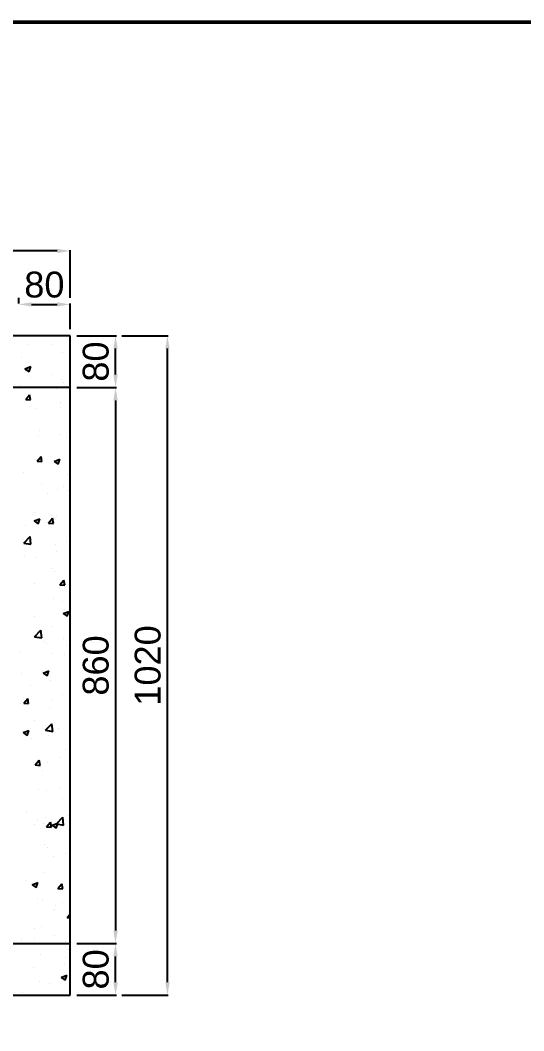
# Model space of a CAD drawing. Header units: millimetres. Extents: x 13624 to 18563, y 1387 to 4880.
# Drawn here: x 15128 to 15907, y 3202 to 4765 of the extents above; entities that cross this region are included whole.
import ezdxf

# ---------------------------------------------------------------- set-up
doc = ezdxf.new("R2010")
doc.units = ezdxf.units.MM
doc.layers.add('LAYOUT', color=7, linetype='Continuous')
doc.layers.add('받침틀', color=251, linetype='Continuous')
doc.styles.get("Standard").update_dxf_attribs({"font": 'arial.ttf'})
doc.dimstyles.new('ISO-25', dxfattribs={"dimtxt": 40, "dimasz": 20, "dimexe": 1.25, "dimexo": 10, "dimgap": 10, "dimtad": 1, "dimdec": 0, "dimtxsty": 'Standard', "dimcen": 2.5, "dimclrd": 3, "dimclre": 3, "dimclrt": 3, "dimadec": 0, "dimazin": 0, "dimtfac": 1, "dimtdec": 0, "dimtmove": 0, "dimatfit": 3, "dimfxl": 0, "dimarcsym": 0})

# ---------------------------------------------------------------- blocks, each defined once
blk = doc.blocks.new('*D13')
at = {"color": 3, "lineweight": -2, "transparency": 16777216}
for p, q in [((15125.5, 4335.4), (15125.5, 4326.6)), ((15145.5, 4325.4), (15185.5, 4325.4)), ((15205.5, 4287), (15205.5, 4326.6))]:
    blk.add_line(p, q, dxfattribs=at)
at = {"color": 3, "transparency": 16777216}
for points in [[(15145.5, 4328.7), (15145.5, 4322.1), (15125.5, 4325.4)], [(15185.5, 4328.7), (15185.5, 4322.1), (15205.5, 4325.4)]]:
    blk.add_solid(points, dxfattribs=at)
at = {"layer": 'Defpoints', "color": 0, "transparency": 16777216}
for p in [(15125.5, 4325.4), (15205.5, 4325.4), (15205.5, 4277)]:
    blk.add_point(p, dxfattribs=at)
at = {"color": 3, "transparency": 16777216, "insert": (15165.5, 4355.8), "char_height": 40, "attachment_point": 5}
blk.add_mtext('80', dxfattribs=at)
blk = doc.blocks.new('*D9')
at = {"color": 3, "lineweight": -2, "transparency": 16777216}
for p, q in [((14185.5, 4335.4), (14185.5, 4409.3)), ((15185.5, 4408), (14205.5, 4408)), ((15205.5, 4335.4), (15205.5, 4409.3))]:
    blk.add_line(p, q, dxfattribs=at)
at = {"color": 3, "transparency": 16777216}
for points in [[(14205.5, 4411.4), (14205.5, 4404.7), (14185.5, 4408)], [(15185.5, 4411.4), (15185.5, 4404.7), (15205.5, 4408)]]:
    blk.add_solid(points, dxfattribs=at)
at = {"layer": 'Defpoints', "color": 0, "transparency": 16777216}
for p in [(14185.5, 4408), (14185.5, 4325.4), (15205.5, 4325.4)]:
    blk.add_point(p, dxfattribs=at)
at = {"color": 3, "transparency": 16777216, "insert": (14695.5, 4438.4), "char_height": 40, "attachment_point": 5}
blk.add_mtext('1020', dxfattribs=at)
blk = doc.blocks.new('*D14')
at = {"color": 3, "lineweight": -2, "transparency": 16777216}
for p, q in [((15215.5, 4277), (15276.8, 4277)), ((15275.5, 4217), (15275.5, 4257)), ((15215.5, 4197), (15276.8, 4197))]:
    blk.add_line(p, q, dxfattribs=at)
at = {"color": 3, "transparency": 16777216}
for points in [[(15272.2, 4257), (15278.9, 4257), (15275.5, 4277)], [(15272.2, 4217), (15278.9, 4217), (15275.5, 4197)]]:
    blk.add_solid(points, dxfattribs=at)
at = {"layer": 'Defpoints', "color": 0, "transparency": 16777216}
for p in [(15205.5, 4277), (15275.5, 4277), (15205.5, 4197)]:
    blk.add_point(p, dxfattribs=at)
at = {"color": 3, "transparency": 16777216, "insert": (15245.1, 4237), "char_height": 40, "attachment_point": 5, "rotation": 90}
blk.add_mtext('80', dxfattribs=at)
blk = doc.blocks.new('*D15')
at = {"color": 3, "lineweight": -2, "transparency": 16777216}
for p, q in [((15256.2, 4197), (15276.8, 4197)), ((15275.5, 4177), (15275.5, 3357)), ((15215.5, 3337), (15276.8, 3337))]:
    blk.add_line(p, q, dxfattribs=at)
at = {"color": 3, "transparency": 16777216}
for points in [[(15272.2, 4177), (15278.9, 4177), (15275.5, 4197)], [(15272.2, 3357), (15278.9, 3357), (15275.5, 3337)]]:
    blk.add_solid(points, dxfattribs=at)
at = {"layer": 'Defpoints', "color": 0, "transparency": 16777216}
for p in [(15246.2, 4197), (15205.5, 3337), (15275.5, 3337)]:
    blk.add_point(p, dxfattribs=at)
at = {"color": 3, "transparency": 16777216, "insert": (15245.1, 3767), "char_height": 40, "attachment_point": 5, "rotation": 90}
blk.add_mtext('860', dxfattribs=at)
blk = doc.blocks.new('*D16')
at = {"color": 3, "lineweight": -2, "transparency": 16777216}
for p, q in [((15265.5, 3337), (15274.3, 3337)), ((15275.5, 3277), (15275.5, 3317)), ((15215.5, 3257), (15276.8, 3257))]:
    blk.add_line(p, q, dxfattribs=at)
at = {"color": 3, "transparency": 16777216}
for points in [[(15272.2, 3317), (15278.9, 3317), (15275.5, 3337)], [(15272.2, 3277), (15278.9, 3277), (15275.5, 3257)]]:
    blk.add_solid(points, dxfattribs=at)
at = {"layer": 'Defpoints', "color": 0, "transparency": 16777216}
for p in [(15275.5, 3337), (15275.5, 3337), (15205.5, 3257)]:
    blk.add_point(p, dxfattribs=at)
at = {"color": 3, "transparency": 16777216, "insert": (15245.1, 3297), "char_height": 40, "attachment_point": 5, "rotation": 90}
blk.add_mtext('80', dxfattribs=at)
blk = doc.blocks.new('*D10')
at = {"color": 3, "lineweight": -2, "transparency": 16777216}
for p, q in [((15285.5, 4277), (15357.1, 4277)), ((15355.8, 3277), (15355.8, 4257)), ((15285.5, 3257), (15357.1, 3257))]:
    blk.add_line(p, q, dxfattribs=at)
at = {"color": 3, "transparency": 16777216}
for points in [[(15352.5, 4257), (15359.2, 4257), (15355.8, 4277)], [(15352.5, 3277), (15359.2, 3277), (15355.8, 3257)]]:
    blk.add_solid(points, dxfattribs=at)
at = {"layer": 'Defpoints', "color": 0, "transparency": 16777216}
for p in [(15275.5, 4277), (15355.8, 4277), (15275.5, 3257)]:
    blk.add_point(p, dxfattribs=at)
at = {"color": 3, "transparency": 16777216, "insert": (15325.4, 3767), "char_height": 40, "attachment_point": 5, "rotation": 90}
blk.add_mtext('1020', dxfattribs=at)

msp = doc.modelspace()

# ---------------------------------------------------------------- linework, layer by layer
at = {"linetype": 'Continuous'}
for p, q in [((15140.8, 4263.2), (15140.8, 4263.2)), ((15177.4, 4263), (15177.4, 4263)), ((15129.9, 4242.6), (15129.9, 4242.6)), ((15194, 4250.8), (15194, 4250.8)), ((15135.5, 4225.9), (15144.4, 4229.3)), ((15135.5, 4225.9), (15141.8, 4221.6)), ((15141.8, 4221.6), (15144.4, 4229.3)), ((15144, 4212.9), (15144, 4212.9)), ((15175.8, 4217), (15175.8, 4217)), ((15192.5, 4208.5), (15192.5, 4208.5)), ((15195, 4204.7), (15195, 4204.7)), ((15128.3, 4200.4), (15128.3, 4200.4)), ((15183.9, 4195.4), (15183.9, 4195.4)), ((15136.6, 4178.3), (15142.7, 4185.6)), ((15136.6, 4178.3), (15144.2, 4177.7)), ((15144.2, 4177.7), (15142.7, 4185.6)), ((15142.9, 4181.2), (15142.9, 4181.2)), ((15190.5, 4173.3), (15190.5, 4173.3)), ((15142.4, 4167), (15142.4, 4167)), ((15151.4, 4164.1), (15151.4, 4164.1)), ((15191, 4166.2), (15191, 4166.2)), ((15158.6, 4130.9), (15158.6, 4130.9)), ((15157.1, 4123.2), (15157.1, 4123.2)), ((15189.4, 4123.9), (15189.4, 4123.9)), ((15199.9, 4119.6), (15199.9, 4119.6)), ((15154.2, 4082.8), (15160.4, 4090.1)), ((15154.2, 4082.8), (15161.8, 4082.2)), ((15161.8, 4082.2), (15160.3, 4090.1)), ((15180.4, 4082.7), (15189.3, 4086.1)), ((15180.4, 4082.6), (15186.7, 4078.4)), ((15186.7, 4078.4), (15189.3, 4086)), ((15187.9, 4081.7), (15187.9, 4081.7)), ((15203.9, 4083.7), (15203.9, 4083.7)), ((15133.9, 4066), (15133.9, 4066)), ((15160.7, 4048.9), (15160.7, 4048.9)), ((15201.7, 4063.1), (15201.7, 4063.1)), ((15170.4, 4033.6), (15170.4, 4033.6)), ((15186.3, 4039.4), (15186.3, 4039.4)), ((15194.6, 4043.9), (15194.6, 4043.9)), ((15202.2, 4037.8), (15202.2, 4037.8)), ((15151, 4003.3), (15151, 4003.3)), ((15149.5, 3990.6), (15158.4, 3994)), ((15149.5, 3990.5), (15155.8, 3986.3)), ((15155.8, 3986.3), (15158.4, 3994)), ((15168.8, 3987.7), (15168.8, 3987.7)), ((15171.9, 3987.3), (15178, 3994.6)), ((15171.9, 3987.3), (15179.4, 3986.6)), ((15176.4, 3998.6), (15176.4, 3998.6)), ((15179.4, 3986.6), (15177.9, 3994.6)), ((15184.8, 3997.1), (15184.8, 3997.1)), ((15137, 3983.5), (15137, 3983.5)), ((15133.5, 3956.2), (15143.4, 3966.5)), ((15133.5, 3956.2), (15144.8, 3954.4)), ((15144.8, 3954.4), (15143.4, 3966.5)), ((15183.2, 3954.8), (15183.2, 3954.8)), ((15199.5, 3958.8), (15199.5, 3958.8)), ((15183.5, 3943.9), (15183.5, 3943.9)), ((15135.4, 3937.6), (15135.4, 3937.6)), ((15151.7, 3933.7), (15151.7, 3933.7)), ((15178.5, 3916.6), (15178.5, 3916.6)), ((15181.7, 3912.5), (15181.7, 3912.5)), ((15150.1, 3893.8), (15150.1, 3893.8)), ((15189.5, 3891.8), (15195.6, 3899.1)), ((15189.5, 3891.8), (15197.1, 3891.1)), ((15197, 3891.1), (15195.6, 3899.1)), ((15194.2, 3883), (15194.2, 3883)), ((15180.1, 3870.3), (15180.1, 3870.3)), ((15194.2, 3866.2), (15194.2, 3866.2)), ((15194.4, 3847.3), (15203.3, 3850.7)), ((15194.4, 3847.3), (15200.7, 3843.1)), ((15196.9, 3854.3), (15196.9, 3854.3)), ((15200.7, 3843.1), (15203.3, 3850.7)), ((15150.6, 3842.4), (15150.6, 3842.4)), ((15150.3, 3811.4), (15160.2, 3821.7)), ((15161.6, 3809.7), (15160.2, 3821.7)), ((15178.6, 3828), (15178.6, 3828)), ((15150.3, 3811.4), (15161.6, 3809.7)), ((15163.5, 3804.2), (15163.5, 3804.2)), ((15169.5, 3801.3), (15169.5, 3801.3)), ((15195.3, 3808.4), (15195.3, 3808.4)), ((15199.1, 3798), (15199.1, 3798)), ((15128.5, 3787.2), (15128.5, 3787.2)), ((15177.1, 3785.7), (15177.1, 3785.7)), ((15196.3, 3784.3), (15196.3, 3784.3)), ((15130.1, 3754.1), (15130.1, 3754.1)), ((15161.9, 3758.3), (15161.9, 3758.3)), ((15163.5, 3755.2), (15172.4, 3758.7)), ((15163.5, 3755.2), (15169.8, 3751)), ((15169.8, 3751), (15172.4, 3758.6)), ((15144.2, 3736.8), (15144.2, 3736.8)), ((15175.5, 3743.4), (15175.5, 3743.4)), ((15193.9, 3722.2), (15193.9, 3722.2)), ((15128.5, 3708.2), (15128.5, 3708.2)), ((15133.6, 3708.7), (15139.7, 3716)), ((15133.6, 3708.7), (15141.2, 3708)), ((15141.2, 3708), (15139.7, 3716)), ((15176.6, 3714.5), (15176.6, 3714.5)), ((15174, 3701.2), (15174, 3701.2)), ((15150.2, 3681.6), (15150.2, 3681.6)), ((15167.2, 3666.7), (15177, 3677)), ((15178.4, 3665), (15177, 3677)), ((15132.6, 3663.1), (15141.5, 3666.6)), ((15132.6, 3663.1), (15138.9, 3658.9)), ((15138.9, 3658.9), (15141.5, 3666.5)), ((15143.2, 3664.5), (15143.2, 3664.5)), ((15167.1, 3666.7), (15178.4, 3665)), ((15172.4, 3658.9), (15172.4, 3658.9)), ((15187.3, 3669), (15187.3, 3669)), ((15146.3, 3654.8), (15146.3, 3654.8)), ((15198.7, 3637.2), (15198.7, 3637.2)), ((15151.2, 3613.1), (15157.4, 3620.4)), ((15151.2, 3613.1), (15158.8, 3612.5)), ((15158.8, 3612.5), (15157.3, 3620.4)), ((15170.9, 3616.6), (15170.9, 3616.6)), ((15190, 3624.9), (15190, 3624.9)), ((15162, 3604.5), (15162, 3604.5)), ((15188.3, 3579), (15188.3, 3579)), ((15156.5, 3574.8), (15156.5, 3574.8)), ((15169.3, 3574.3), (15169.3, 3574.3)), ((15193.5, 3561.4), (15193.5, 3561.4)), ((15137.3, 3539.6), (15137.3, 3539.6)), ((15167.8, 3532.1), (15167.8, 3532.1)), ((15184, 3522), (15193.9, 3532.3)), ((15195.3, 3520.2), (15193.9, 3532.3)), ((15203, 3535.3), (15203, 3535.3)), ((15205.1, 3536.7), (15205.1, 3536.7)), ((15149.9, 3520.8), (15149.9, 3520.8)), ((15154.9, 3528.9), (15154.9, 3528.9)), ((15164.1, 3522.5), (15164.1, 3522.5)), ((15168.9, 3517.6), (15175, 3524.9)), ((15168.9, 3517.6), (15176.5, 3517)), ((15176.4, 3516.9), (15175, 3524.9)), ((15177.5, 3519.9), (15186.4, 3523.3)), ((15177.5, 3519.9), (15183.8, 3515.6)), ((15183.8, 3515.6), (15186.4, 3523.3)), ((15184, 3522), (15195.3, 3520.2)), ((15166.2, 3489.8), (15166.2, 3489.8)), ((15169.6, 3485.2), (15169.6, 3485.2)), ((15179.8, 3472.2), (15179.8, 3472.2)), ((15198.4, 3476.4), (15198.4, 3476.4)), ((15164.7, 3447.5), (15164.7, 3447.5)), ((15136.2, 3435.1), (15136.2, 3435.1)), ((15146.6, 3427.8), (15155.5, 3431.2)), ((15146.6, 3427.8), (15152.9, 3423.5)), ((15152.9, 3423.5), (15155.5, 3431.2)), ((15186.5, 3422.1), (15192.6, 3429.4)), ((15194, 3421.4), (15192.6, 3429.4)), ((15155.1, 3407.3), (15155.1, 3407.3)), ((15186.5, 3422.1), (15194.1, 3421.4)), ((15163.2, 3405.2), (15163.2, 3405.2)), ((15183, 3395.5), (15183, 3395.5)), ((15193.1, 3400.6), (15193.1, 3400.6)), ((15181.9, 3390.2), (15181.9, 3390.2)), ((15200.8, 3377.2), (15205.5, 3382.2)), ((15200.8, 3377.2), (15205.5, 3376.5)), ((15161.6, 3362.9), (15161.6, 3362.9)), ((15149.5, 3360), (15149.5, 3360)), ((15149.6, 3345.5), (15149.6, 3345.5)), ((15181.4, 3349.6), (15181.4, 3349.6)), ((15129.8, 3342.7), (15129.8, 3342.7)), ((15197.6, 3339.8), (15197.6, 3339.8)), ((15160.1, 3320.7), (15160.1, 3320.7)), ((15198, 3315.5), (15198, 3315.5)), ((15204.1, 3326.6), (15205.5, 3328.3)), ((15204.1, 3326.6), (15205.5, 3326.4)), ((15148, 3299.6), (15148, 3299.6)), ((15196.1, 3305.9), (15196.1, 3305.9)), ((15191.5, 3284.6), (15200.4, 3288)), ((15191.5, 3284.6), (15197.8, 3280.3)), ((15197.8, 3280.3), (15200.4, 3288)), ((15158.5, 3278.4), (15158.5, 3278.4)), ((15172.9, 3274.9), (15172.9, 3274.9)), ((15131.9, 3260.8), (15131.9, 3260.8)), ((15199.7, 3257.9), (15199.7, 3257.9))]:
    msp.add_line(p, q, dxfattribs=at)
at = {"layer": 'LAYOUT', "const_width": 5.88}
msp.add_lwpolyline([(13741.5, 1504.4), (18445.5, 1504.4), (18445.5, 4762), (13741.5, 4762)], close=True, dxfattribs=at)
at = {"layer": '받침틀'}
for p, q in [((15205.5, 4277), (14185.5, 4277)), ((15205.5, 3257), (15205.5, 4277)), ((15205.5, 4197), (14185.5, 4197)), ((14185.5, 3337), (15205.5, 3337)), ((14185.5, 3257), (15205.5, 3257))]:
    msp.add_line(p, q, dxfattribs=at)

# ---------------------------------------------------------------- dimensions: what is measured, and where the dimension line sits
for base, p1, p2, picture, middle in [((14185.5, 4408), (15205.5, 4325.4), (14185.5, 4325.4), '*D9', (14695.5, 4438.4)), ((15205.5, 4325.4), (15125.5, 4325.4), (15205.5, 4277), '*D13', (15165.5, 4355.8))]:
    dim = msp.add_linear_dim(base=base, p1=p1, p2=p2, dimstyle='ISO-25')
    dim.commit()
    dim.dimension.update_dxf_attribs({"geometry": picture, "text_midpoint": middle})
for base, p1, p2, picture, middle in [((15275.5, 4277), (15205.5, 4197), (15205.5, 4277), '*D14', (15245.1, 4237)), ((15355.8, 4277), (15275.5, 3257), (15275.5, 4277), '*D10', (15325.4, 3767)), ((15275.5, 3337), (15246.2, 4197), (15205.5, 3337), '*D15', (15245.1, 3767)), ((15275.5, 3337), (15205.5, 3257), (15275.5, 3337), '*D16', (15245.1, 3297))]:
    dim = msp.add_linear_dim(base=base, p1=p1, p2=p2, angle=90, dimstyle='ISO-25')
    dim.commit()
    dim.dimension.update_dxf_attribs({"geometry": picture, "text_midpoint": middle})

doc.saveas('drawing.dxf')
